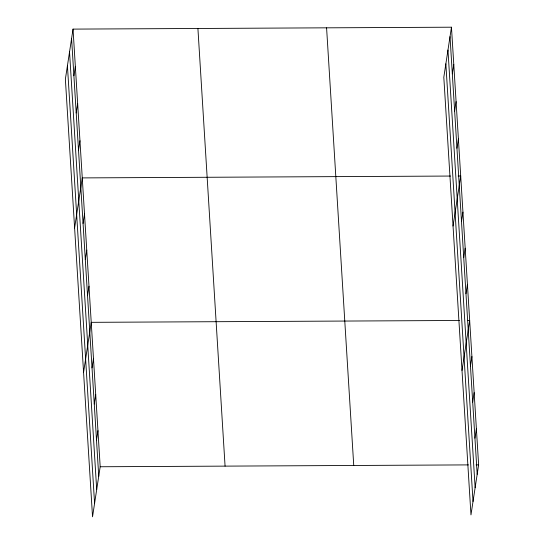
<?xml version="1.0" encoding="UTF-8"?>
<svg xmlns="http://www.w3.org/2000/svg" width="544" height="544" viewBox="0 0 544 544"><rect width="100%" height="100%" fill="white"/><g stroke="black" fill="none" stroke-linecap="round" stroke-linejoin="round"><path stroke-width="0.82" d="M73.032 29.111L65.375 79.152L92.534 516.8L100.191 466.759L73.032 29.111L451.466 27.2L478.625 464.848L470.968 514.889L443.809 77.241L451.466 27.2M73.896 75.766L75.344 66.314M76.201 112.962L77.649 103.51M78.513 150.164L79.961 140.712M74.61 227.956L82.266 177.908L450.507 176.052M83.062 223.468L84.51 214.016M85.299 259.576L86.748 250.124M87.543 295.684L88.992 286.226M83.572 372.375L91.229 322.334L459.469 320.477M92.024 367.894L93.473 358.442M94.262 404.002L95.71 394.543M96.506 440.103L97.954 430.651M452.329 73.855L453.771 64.403M454.634 111.051L456.083 101.599M456.946 148.254L458.388 138.802M453.043 226.039L460.7 175.998L458.15 176.011M461.496 221.558L462.937 212.106M463.733 257.666L465.181 248.214M465.977 293.767L467.418 284.315M462.006 370.464L469.662 320.423L467.962 320.43M470.458 365.983L471.9 356.531M472.695 402.084L474.144 392.632M474.939 438.192L476.381 428.74M100.191 466.759L468.432 464.896M476.075 464.862L478.625 464.848M450.017 36.652L477.176 474.3M447.97 50.048L475.13 487.696M445.856 63.845L473.015 501.493M326.584 27.832L353.743 465.474M197.914 28.478L225.073 466.126M71.59 38.563L98.743 476.211M69.537 51.959L96.696 489.607M67.429 65.763L94.581 503.404"/></g></svg>
